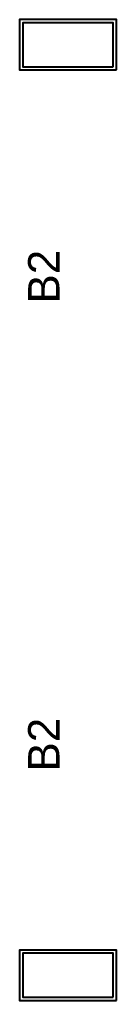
# Model space of a CAD drawing. Header units: inches. Extents: x -605 to 2991212, y -2872845 to 0.
# Drawn here: x 2812504 to 2813274, y -2064707 to -2056907 of the extents above; entities that cross this region are included whole.
import ezdxf
from ezdxf.enums import TextEntityAlignment as Align

# ---------------------------------------------------------------- set-up
doc = ezdxf.new("R2010")
doc.units = ezdxf.units.IN
doc.header["$LTSCALE"] = 600
doc.header["$MEASUREMENT"] = 0
doc.layers.add('rRCC 2', color=40, linetype='Continuous', lineweight=15)
doc.styles.get("Standard").update_dxf_attribs({"font": 'arial.ttf'})

msp = doc.modelspace()

# ---------------------------------------------------------------- linework, layer by layer
at = {"color": 6, "linetype": 'ByBlock'}
for points in [[(2813273.9, -2057306.9), (2813273.9, -2056906.9), (2812503.9, -2056906.9), (2812503.9, -2057306.9)], [(2813273.9, -2064706.9), (2813273.9, -2064306.9), (2812503.9, -2064306.9), (2812503.9, -2064706.9)]]:
    msp.add_lwpolyline(points, close=True, dxfattribs=at)
at = {"color": 3, "linetype": 'ByBlock'}
for points in [[(2813248.9, -2057281.9), (2813248.9, -2056931.9), (2812528.9, -2056931.9), (2812528.9, -2057281.9)], [(2813248.9, -2064681.9), (2813248.9, -2064331.9), (2812528.9, -2064331.9), (2812528.9, -2064681.9)]]:
    msp.add_lwpolyline(points, close=True, dxfattribs=at)

# ---------------------------------------------------------------- texts
at = {"layer": 'rRCC 2'}
for p in [(2812696.5, -2058951.3), (2812696.5, -2062673.3)]:
    msp.add_text('B2', height=250, rotation=90, dxfattribs=at).set_placement(p, align=Align.MIDDLE_CENTER)

doc.saveas('drawing.dxf')
